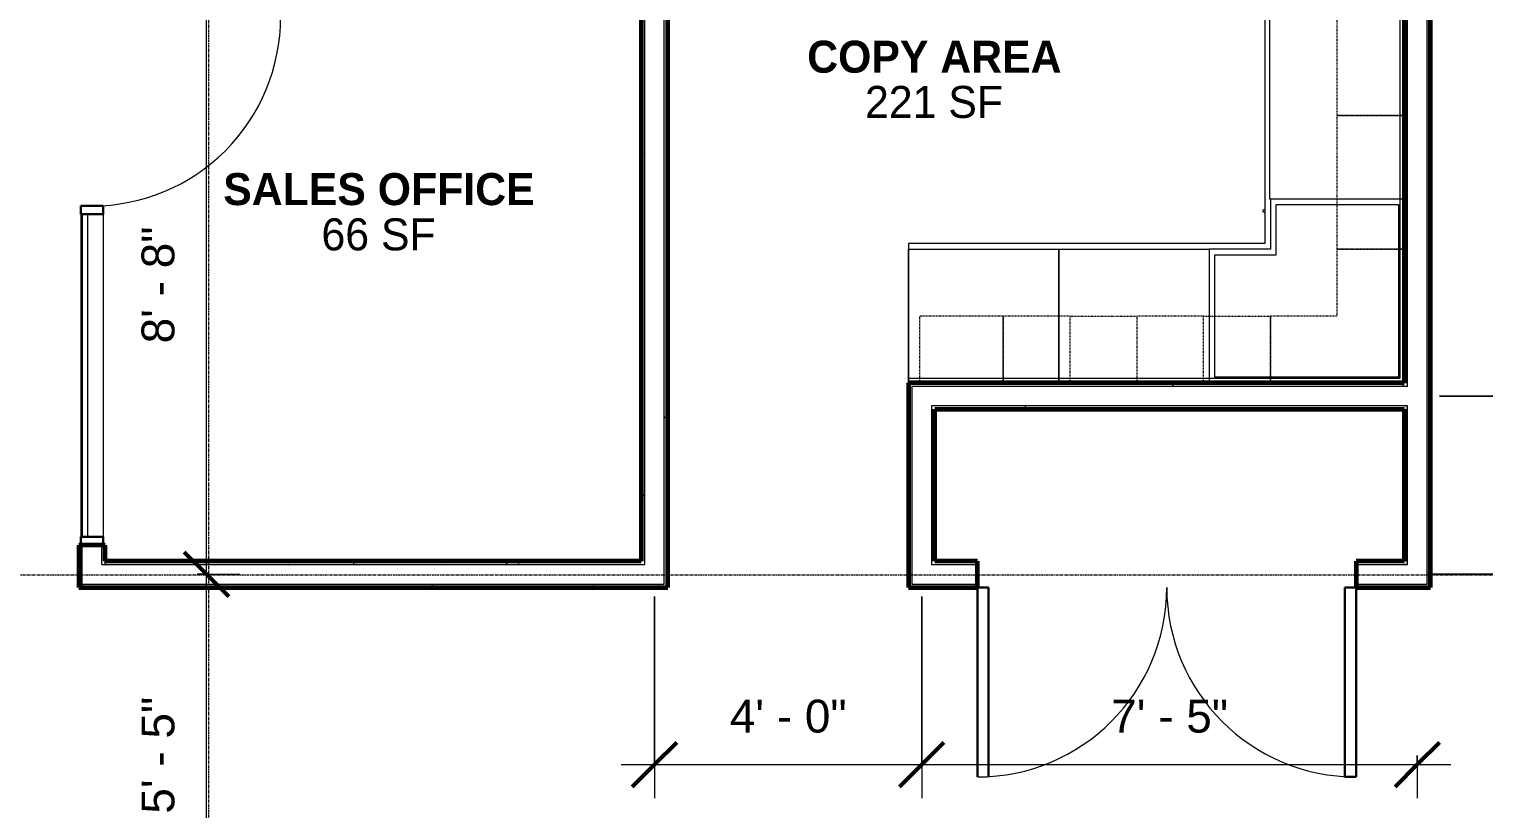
# Model space of a CAD drawing. Header units: inches. Extents: x 30 to 2293, y -1876 to -115.
# Drawn here: x 1338.1 to 1599.4, y -1320.5 to -1180.5 of the extents above; entities that cross this region are included whole.
import ezdxf

# ---------------------------------------------------------------- set-up
doc = ezdxf.new("R2010")
doc.units = ezdxf.units.IN
doc.header["$MEASUREMENT"] = 0
doc.linetypes.add('Grid Line 1_2_', pattern=[0.875, 0.5, -0.125, 0.125, -0.125])
doc.linetypes.add('Overhead', pattern=[0.15625, 0.09375, -0.0625])
for name, color, linetype, lineweight in [('A-ANNO-DIMS', 211, 'Continuous', 9), ('A-ANNO-DIMS-64', 211, 'Continuous', 9), ('A-AREA-IDEN', 2, 'Continuous', 9), ('A-DOOR', 31, 'Continuous', 18), ('A-GLAZ-CURT', 52, 'Continuous', 9), ('A-GLAZ-CWMG', 51, 'Continuous', 9), ('A-WALL', 113, 'Continuous', 18), ('A-WALL-PATT', 111, 'Continuous', 60), ('I-WALL', 2, 'Continuous', 18), ('Q-CASE', 31, 'Continuous', 9), ('S-GRID', 1, 'Continuous', 9)]:
    doc.layers.add(name, color=color, linetype=linetype, lineweight=lineweight)
doc.styles.add('Arial', font='arial.ttf', dxfattribs={"height": 5.901198})
doc.styles.add('Century Gothic', font='GOTHIC.TTF', dxfattribs={"height": 5.748447})
doc.styles.add('Century Gothic_B', font='GOTHICB.TTF', dxfattribs={"height": 5.744479})
doc.dimstyles.new('Linear_-_3_32__Arial_1', dxfattribs={"dimscale": 12, "dimtxt": 6, "dimasz": 0.666667, "dimexe": 0.5, "dimexo": 0.333333, "dimgap": 0.333333, "dimtad": 1, "dimdec": 0, "dimzin": 1, "dimdsep": 46, "dimlunit": 4, "dimtxsty": 'Arial', "dimblk1": 'OBLIQUE', "dimblk2": 'OBLIQUE', "dimsah": 1, "dimcen": 0.09, "dimdle": 0.5, "dimazin": 0, "dimtfac": 1, "dimtdec": 4, "dimtix": 1, "dimtmove": 0, "dimatfit": 3, "dimfxl": 1, "dimtvp": 1, "dimfrac": 2, "dimtolj": 1, "dimtzin": 0, "dimarcsym": 2})
pattern_1 = [(0, (0, 0), (20.48, 5.12), [0.845, -14.515, 0.845, -14.515, -81.92]), (0, (0, 0), (20.48, 5.12), [-30.72, 0.845, -29.875, 0.845, -14.515, -35.84]), (0, (0, 0), (20.48, 5.12), [-76.8, 0.845, -9.395, 0.845, -24.755]), (120, (7.68, 2.56), (-14.67405, 15.1762), [0.845, -14.515, 0.845, -14.515, -81.92]), (120, (7.68, 2.56), (-14.67405, 15.1762), [-30.72, 0.845, -29.875, 0.845, -14.515, -35.84]), (120, (7.68, 2.56), (-14.67405, 15.1762), [-76.8, 0.845, -9.395, 0.845, -24.755]), (240, (10.24, 12.8), (-5.80595, -20.2962), [0.845, -14.515, 0.845, -14.515, -81.92]), (240, (10.24, 12.8), (-5.80595, -20.2962), [-30.72, 0.845, -29.875, 0.845, -14.515, -35.84]), (240, (10.24, 12.8), (-5.80595, -20.2962), [-76.8, 0.845, -9.395, 0.845, -24.755])]

# ---------------------------------------------------------------- blocks, each defined once
blk = doc.blocks.new('Open Source Metal Building_Exterior_rvt-1-Floor Plan - Office Annex')
at = {"layer": 'S-GRID', "linetype": 'Grid Line 1_2_'}
for p, q in [((1370.31, -114.83), (1370.31, -1843.89)), ((62.02, -1278.46), (2260.57, -1278.46))]:
    blk.add_line(p, q, dxfattribs=at)
blk = doc.blocks.new('Counter Top-L Shaped 2 - 24_ Depth 2-600382-Floor Plan - Office Annex')
at = {"layer": 'Q-CASE'}
for p, q in [((41.74, -25), (41.74, 0)), ((-46.51, -126.89), (-46.51, -0.75)), ((-46.51, -0.75), (41.74, -0.75)), ((-22.26, -126.89), (-22.26, -25)), ((-22.26, -25), (41.74, -25)), ((-47.26, -126.89), (-22.26, -126.89))]:
    blk.add_line(p, q, dxfattribs=at)
blk = doc.blocks.new('Double-Flush - 68_ x 80_-701900-Floor Plan - Office Annex')
at = {"layer": 'A-DOOR', "lineweight": 30}
for p, q in [((-34, 36.38), (-32, 36.38)), ((-34, 2.38), (-34, 36.38)), ((-32, 2.38), (-32, 36.38)), ((32, 2.38), (32, 36.32)), ((34, 2.38), (34, 36.38)), ((-34, 2.38), (-32, 2.38)), ((34, 2.38), (32, 2.38))]:
    blk.add_line(p, q, dxfattribs=at)
at = {"layer": 'A-DOOR', "lineweight": 9}
for centre, start, end in [((-34, 2.38), 0, 90), ((34, 2.38), 90, 180)]:
    blk.add_arc(centre, 34, start, end, dxfattribs=at)
blk = doc.blocks.new('System Panel - Glazed-700970-Floor Plan - Office Annex')
at = {"layer": 'A-GLAZ-CURT', "lineweight": 18}
for p, q in [((28.9375, 1.75), (-28.9375, 1.75)), ((-28.9375, 1.75), (-28.9375, 0.75)), ((-28.9375, 0.75), (28.9375, 0.75)), ((28.9375, 0.75), (28.9375, 1.75))]:
    blk.add_line(p, q, dxfattribs=at)
blk = doc.blocks.new('Rectangular Mullion - 2_5_ x 5_ rectangular-700935-Floor Plan - Office Annex')
at = {"layer": 'A-GLAZ-CWMG'}
for p, q in [((1282.4, -927.09), (1282.4, -869.21)), ((1286.4, -927.09), (1286.4, -869.21))]:
    blk.add_line(p, q, dxfattribs=at)
blk = doc.blocks.new('Rectangular Mullion - 2_5_ x 5_ rectangular-546109-Floor Plan - Office Annex')
at = {"layer": 'A-GLAZ-CWMG', "lineweight": 30}
for p, q in [((0, 2), (-1.5, 2)), ((-1.5, 2), (-1.5, -2)), ((0, -2), (0, 2)), ((-1.5, -2), (0, -2))]:
    blk.add_line(p, q, dxfattribs=at)
blk = doc.blocks.new('Door_Single_Storefront - one-700971-Floor Plan - Office Annex')
at = {"layer": 'A-DOOR'}
blk.add_line((-16.9375, 33.875), (-16.9375, 0), dxfattribs=at)
blk.add_arc((-16.9375, 0), 33.875, 360, 90, dxfattribs=at)
blk = doc.blocks.new('Rectangular Mullion - 2_5_ x 5_ rectangular-546107-Floor Plan - Office Annex')
at = {"layer": 'A-GLAZ-CWMG', "lineweight": 30}
for p, q in [((-0.75, 2), (0.75, 2)), ((-0.75, -2), (-0.75, 2)), ((0.75, 2), (0.75, -2)), ((0.75, -2), (-0.75, -2))]:
    blk.add_line(p, q, dxfattribs=at)
blk = doc.blocks.new('Upper Cabinet-Double Door-Wall - 24_-583922-Floor Plan - Office Annex')
at = {"layer": 'Q-CASE', "linetype": 'Overhead'}
for p, q in [((-10.83, 2.37), (-10.83, 14.38)), ((-10.83, 14.38), (13.17, 14.38)), ((13.17, 14.38), (13.17, 2.37)), ((13.17, 2.37), (-10.83, 2.37))]:
    blk.add_line(p, q, dxfattribs=at)
blk = doc.blocks.new('Upper Cabinet-Single Door-Wall - 12_-621950-Floor Plan - Office Annex')
at = {"layer": 'Q-CASE', "linetype": 'Overhead'}
for p, q in [((-4.83, 2.37), (-4.83, 14.37)), ((-4.83, 14.37), (7.17, 14.37)), ((7.17, 14.37), (7.17, 2.37)), ((7.17, 2.37), (-4.83, 2.37))]:
    blk.add_line(p, q, dxfattribs=at)
blk = doc.blocks.new('Base Cabinet-Double Door Sink Unit - 33_-621153-Floor Plan - Office Annex')
at = {"layer": 'Q-CASE'}
for p, q in [((-15.76, 24), (17.24, 24)), ((-15.76, 0), (-15.76, 24)), ((17.24, 24), (17.24, 0)), ((17.24, 0), (-15.76, 0))]:
    blk.add_line(p, q, dxfattribs=at)
blk = doc.blocks.new('Base Cabinet-Double Door Sink Unit - 27_-619205-Floor Plan - Office Annex')
at = {"layer": 'Q-CASE'}
for p, q in [((-12.76, 24), (14.24, 24)), ((-12.76, 0), (-12.76, 24)), ((14.24, 24), (14.24, 0))]:
    blk.add_line(p, q, dxfattribs=at)
blk = doc.blocks.new('Corner_Base_Cabinet_7113 - L - Shaped Cabinet-618934-Floor Plan - Office Annex')
at = {"layer": 'Q-CASE'}
for p, q in [((-15.76, 0), (-15.76, -24)), ((-14.76, -23), (-14.76, -1)), ((-14.76, -1), (16.24, -1)), ((16.24, -1), (16.24, -34)), ((-5.76, -23), (-14.76, -23)), ((-5.76, -34), (-5.76, -23)), ((-15.76, -24), (-6.76, -24)), ((-6.76, -24), (-6.76, -35)), ((-6.76, -35), (17.24, -35)), ((16.24, -34), (-5.76, -34))]:
    blk.add_line(p, q, dxfattribs=at)
at = {"layer": 'Q-CASE', "flags": 128}
for points in [[(-13.75, -25.31), (-13.87, -25.24), (-13.89, -25)], [(-13.37, -25), (-13.32, -25.1), (-13.48, -25.34), (-13.62, -25.38)]]:
    blk.add_lwpolyline(points, dxfattribs=at)
blk = doc.blocks.new('Upper Cabinet-Corner Unit Square-Wall - 12_ Depth-621841-Floor Plan - Office Annex')
at = {"layer": 'Q-CASE', "linetype": 'Overhead'}
for p, q in [((-1.83, 2.37), (-1.83, 26.37)), ((-1.83, 26.37), (10.17, 26.37)), ((10.17, 26.37), (10.17, 14.38)), ((10.17, 14.38), (22.17, 14.38)), ((22.17, 14.38), (22.17, 2.37)), ((22.17, 2.37), (-1.83, 2.37))]:
    blk.add_line(p, q, dxfattribs=at)
blk = doc.blocks.new('Upper Cabinet-Single Door-Wall - 12_-621969-Floor Plan - Office Annex')
at = {"layer": 'Q-CASE', "linetype": 'Overhead'}
for p, q in [((7.17, -2.37), (-4.83, -2.37)), ((-4.83, -2.37), (-4.83, -14.37)), ((7.17, -14.37), (7.17, -2.37)), ((-4.83, -14.37), (7.17, -14.37))]:
    blk.add_line(p, q, dxfattribs=at)
blk = doc.blocks.new('Upper Cabinet-Single Door-Wall - 15_-622052-Floor Plan - Office Annex')
at = {"layer": 'Q-CASE', "linetype": 'Overhead'}
for p, q in [((8.67, -2.37), (-6.33, -2.37)), ((-6.33, -2.37), (-6.33, -14.37)), ((8.67, -14.37), (8.67, -2.37)), ((-6.33, -14.37), (8.67, -14.37))]:
    blk.add_line(p, q, dxfattribs=at)
blk = doc.blocks.new('DIMBLOCK7-Floor Plan - Office Annex')
at = {"layer": 'A-ANNO-DIMS-64', "lineweight": 50}
for p, q in [((1369.94, -1278.34), (1365.94, -1274.34)), ((1369.94, -1278.34), (1373.94, -1282.34)), ((1369.94, -1343.34), (1365.94, -1339.34)), ((1369.94, -1343.34), (1373.94, -1347.34))]:
    blk.add_line(p, q, dxfattribs=at)
at = {"layer": 'A-ANNO-DIMS-64'}
for p, q in [((1368.29, -1278.34), (1375.94, -1278.34)), ((1369.94, -1278.34), (1368.29, -1278.34)), ((1369.94, -1349.34), (1369.94, -1278.34)), ((1368.29, -1343.34), (1375.94, -1343.34)), ((1369.94, -1343.34), (1368.29, -1343.34))]:
    blk.add_line(p, q, dxfattribs=at)
at = {"layer": 'A-ANNO-DIMS-64', "color": 0, "insert": (1358.29, -1321.31), "char_height": 5.901, "width": 25.1446, "attachment_point": 1, "rotation": 90, "line_spacing_factor": 0.938532, "style": 'Arial'}
blk.add_mtext('5\' - 5"', dxfattribs=at)
blk = doc.blocks.new('_Oblique')
at = {"color": 0, "linetype": 'ByBlock', "lineweight": -2}
blk.add_line((-0.5, -0.5), (0.5, 0.5), dxfattribs=at)
blk = doc.blocks.new('DIMBLOCK8-Floor Plan - Office Annex')
at = {"layer": 'A-ANNO-DIMS-64', "lineweight": 50}
for p, q in [((1369.94, -1174.46), (1365.94, -1170.46)), ((1369.94, -1174.46), (1373.94, -1178.46)), ((1369.94, -1278.34), (1365.94, -1274.34)), ((1369.94, -1278.34), (1373.94, -1282.34))]:
    blk.add_line(p, q, dxfattribs=at)
at = {"layer": 'A-ANNO-DIMS-64'}
for p, q in [((1368.29, -1174.46), (1375.94, -1174.46)), ((1369.94, -1174.46), (1368.29, -1174.46)), ((1369.94, -1278.34), (1369.94, -1174.46)), ((1368.29, -1278.34), (1375.94, -1278.34)), ((1369.94, -1278.34), (1368.29, -1278.34))]:
    blk.add_line(p, q, dxfattribs=at)
at = {"layer": 'A-ANNO-DIMS-64', "color": 0, "insert": (1358.29, -1236.88), "char_height": 5.901, "width": 25.1446, "attachment_point": 1, "rotation": 90, "line_spacing_factor": 0.938532, "style": 'Arial'}
blk.add_mtext('8\' - 8"', dxfattribs=at)
blk = doc.blocks.new('DIMBLOCK14-Floor Plan - Office Annex')
at = {"layer": 'A-ANNO-DIMS-64'}
for p, q in [((1450.4, -1282.34), (1450.4, -1318.51)), ((1450.4, -1312.51), (1450.4, -1282.34)), ((1498.4, -1282.34), (1498.4, -1318.51)), ((1498.4, -1312.51), (1498.4, -1282.34)), ((1444.4, -1312.51), (1498.4, -1312.51))]:
    blk.add_line(p, q, dxfattribs=at)
at = {"layer": 'A-ANNO-DIMS-64', "lineweight": 50}
for p, q in [((1450.4, -1312.51), (1454.4, -1308.51)), ((1498.4, -1312.51), (1502.4, -1308.51)), ((1450.4, -1312.51), (1446.4, -1316.51)), ((1498.4, -1312.51), (1494.4, -1316.51))]:
    blk.add_line(p, q, dxfattribs=at)
at = {"layer": 'A-ANNO-DIMS-64', "color": 0, "insert": (1463.93, -1300.85), "char_height": 5.901, "width": 25.1446, "attachment_point": 1, "line_spacing_factor": 0.938532, "style": 'Arial'}
blk.add_mtext('4\' - 0"', dxfattribs=at)
blk = doc.blocks.new('DIMBLOCK15-Floor Plan - Office Annex')
at = {"layer": 'A-ANNO-DIMS-64'}
for p, q in [((1498.4, -1282.34), (1498.4, -1318.51)), ((1498.4, -1312.51), (1498.4, -1282.34)), ((1587.4, -1310.85), (1587.4, -1318.51)), ((1587.4, -1312.51), (1587.4, -1310.85)), ((1498.4, -1312.51), (1593.4, -1312.51))]:
    blk.add_line(p, q, dxfattribs=at)
at = {"layer": 'A-ANNO-DIMS-64', "lineweight": 50}
for p, q in [((1498.4, -1312.51), (1502.4, -1308.51)), ((1587.4, -1312.51), (1591.4, -1308.51)), ((1498.4, -1312.51), (1494.4, -1316.51)), ((1587.4, -1312.51), (1583.4, -1316.51))]:
    blk.add_line(p, q, dxfattribs=at)
at = {"layer": 'A-ANNO-DIMS-64', "color": 0, "insert": (1532.43, -1300.85), "char_height": 5.901, "width": 25.1446, "attachment_point": 1, "line_spacing_factor": 0.938532, "style": 'Arial'}
blk.add_mtext('7\' - 5"', dxfattribs=at)
blk = doc.blocks.new('DIMBLOCK36-Floor Plan - Office Annex')
at = {"layer": 'A-ANNO-DIMS-64', "lineweight": 50}
for p, q in [((1622.58, -1010.4), (1618.58, -1006.4)), ((1622.58, -1010.4), (1626.58, -1014.4)), ((1622.58, -1246.34), (1618.58, -1242.34)), ((1622.58, -1246.34), (1626.58, -1250.34))]:
    blk.add_line(p, q, dxfattribs=at)
at = {"layer": 'A-ANNO-DIMS-64'}
for p, q in [((1591.4, -1010.4), (1628.58, -1010.4)), ((1622.58, -1010.4), (1591.4, -1010.4)), ((1622.58, -1010.4), (1622.58, -1246.34)), ((1591.4, -1246.34), (1628.58, -1246.34)), ((1622.58, -1246.34), (1591.4, -1246.34))]:
    blk.add_line(p, q, dxfattribs=at)
at = {"layer": 'A-ANNO-DIMS-64', "color": 0, "insert": (1610.92, -1141.1), "char_height": 5.901, "width": 30.5723, "attachment_point": 1, "rotation": 90, "line_spacing_factor": 0.938532, "style": 'Arial'}
blk.add_mtext('19\' - 8"', dxfattribs=at)
blk = doc.blocks.new('DIMBLOCK37-Floor Plan - Office Annex')
at = {"layer": 'A-ANNO-DIMS-64', "lineweight": 50}
for p, q in [((1622.58, -1246.34), (1618.58, -1242.34)), ((1622.58, -1246.34), (1626.58, -1250.34)), ((1622.58, -1278.34), (1618.58, -1274.34)), ((1622.58, -1278.34), (1626.58, -1282.34))]:
    blk.add_line(p, q, dxfattribs=at)
at = {"layer": 'A-ANNO-DIMS-64'}
for p, q in [((1591.4, -1246.34), (1628.58, -1246.34)), ((1622.58, -1246.34), (1591.4, -1246.34)), ((1622.58, -1246.34), (1622.58, -1284.34)), ((1589.03, -1278.34), (1628.58, -1278.34)), ((1622.58, -1278.34), (1589.03, -1278.34))]:
    blk.add_line(p, q, dxfattribs=at)
at = {"layer": 'A-ANNO-DIMS-64', "color": 0, "insert": (1610.92, -1272.81), "char_height": 5.901, "width": 25.1446, "attachment_point": 1, "rotation": 90, "line_spacing_factor": 0.938532, "style": 'Arial'}
blk.add_mtext('2\' - 8"', dxfattribs=at)

msp = doc.modelspace()

# ---------------------------------------------------------------- hatches: boundary and pattern name
at = {"layer": 'A-WALL-PATT', "lineweight": 9}
h = msp.add_hatch(dxfattribs=at)
h.set_pattern_fill('FP_1', color=256, style=0, pattern_type=2)
h.set_pattern_definition(pattern_1)
h.paths.add_polyline_path([(1585.65, -1528.46), (1585.65, -1345.71), (1585.03, -1345.71), (1585.03, -1528.46)], flags=0)
h.paths.add_polyline_path([(1585.65, -1276.59), (1585.65, -1248.09), (1585.03, -1248.09), (1585.03, -1276.59)], flags=0)
h.paths.add_polyline_path([(1585.03, -1243.96), (1585.65, -1243.96), (1585.65, -1052.09), (1585.03, -1052.09), (1585.03, -1229.38)], flags=0)
h.paths.add_polyline_path([(1585.65, -1008.02), (1585.65, -867.71), (1585.03, -867.71), (1585.03, -1008.02)], flags=0)
h.paths.add_polyline_path([(1585.03, -795.29), (1585.65, -795.29), (1585.65, -696.46), (1585.03, -696.46), (1585.03, -779.34)], flags=0)
h = msp.add_hatch(dxfattribs=at)
h.set_pattern_fill('FP_1', color=256, style=0, pattern_type=2)
h.set_pattern_definition(pattern_1)
h.paths.add_polyline_path([(1589.78, -1528.46), (1589.78, -1341.59), (1589.15, -1341.59), (1589.15, -1528.46)], flags=0)
h.paths.add_polyline_path([(1589.15, -1280.71), (1589.78, -1280.71), (1589.78, -1052.09), (1589.15, -1052.09), (1589.15, -1280.09)], flags=0)
h.paths.add_polyline_path([(1589.78, -1012.15), (1589.78, -863.59), (1589.15, -863.59), (1589.15, -1012.15)], flags=0)
h.paths.add_polyline_path([(1589.15, -799.41), (1589.78, -799.41), (1589.78, -696.46), (1589.15, -696.46), (1589.15, -795.91)], flags=0)
h = msp.add_hatch(dxfattribs=at)
h.set_pattern_fill('FP_1', color=256, style=0, pattern_type=2)
h.set_pattern_definition(pattern_1)
h.paths.add_polyline_path([(1448.65, -1275.96), (1448.65, -1176.21), (1448.03, -1176.21), (1448.03, -1275.96)], flags=0)
h.paths.add_polyline_path([(1448.65, -1172.09), (1448.65, -1069.09), (1448.03, -1069.09), (1448.03, -1172.09)], flags=0)
h.paths.add_polyline_path([(1448.03, -1064.96), (1448.65, -1064.96), (1448.65, -968.09), (1448.03, -968.09), (1448.03, -1029.36)], flags=0)
h.paths.add_polyline_path([(1448.03, -963.96), (1448.65, -963.96), (1448.65, -867.71), (1448.03, -867.71), (1448.03, -879.35)], flags=0)
h = msp.add_hatch(dxfattribs=at)
h.set_pattern_fill('FP_1', color=256, style=0, pattern_type=2)
h.set_pattern_definition(pattern_1)
h.paths.add_polyline_path([(1452.78, -1280.09), (1452.78, -1012.15), (1452.15, -1012.15), (1452.15, -1280.09)], flags=0)
h.paths.add_polyline_path([(1452.78, -1008.65), (1452.78, -867.71), (1452.15, -867.71), (1452.15, -1008.65)], flags=0)
h = msp.add_hatch(dxfattribs=at)
h.set_pattern_fill('FP_1', color=256, style=0, pattern_type=2)
h.set_pattern_definition(pattern_1)
h.paths.add_polyline_path([(1347.65, -1280.71), (1347.65, -1273.09), (1347.03, -1273.09), (1347.03, -1280.71)], flags=0)
h.paths.add_polyline_path([(1347.65, -1176.84), (1347.65, -1172.09), (1347.03, -1172.09), (1347.03, -1176.84)], flags=0)
h.paths.add_polyline_path([(1347.65, -1075.84), (1347.65, -1064.96), (1347.03, -1064.96), (1347.03, -1075.84)], flags=0)
h.paths.add_polyline_path([(1347.03, -1015.33), (1347.65, -1015.33), (1347.65, -1005.71), (1347.03, -1005.71)], flags=0)
h.paths.add_polyline_path([(1347.03, -968.71), (1347.65, -968.71), (1347.65, -963.96), (1347.03, -963.96)], flags=0)
h = msp.add_hatch(dxfattribs=at)
h.set_pattern_fill('FP_1', color=256, style=0, pattern_type=2)
h.set_pattern_definition(pattern_1)
h.paths.add_polyline_path([(1351.78, -1276.59), (1351.78, -1273.09), (1351.15, -1273.09), (1351.15, -1276.59)], flags=0)
h.paths.add_polyline_path([(1351.78, -1176.84), (1351.78, -1176.21), (1351.15, -1176.21), (1351.15, -1176.84)], flags=0)
h.paths.add_polyline_path([(1351.15, -1172.71), (1351.78, -1172.71), (1351.78, -1172.09), (1351.15, -1172.09)], flags=0)
h.paths.add_polyline_path([(1351.78, -1075.84), (1351.78, -1069.09), (1351.15, -1069.09), (1351.15, -1075.84)], flags=0)
h.paths.add_polyline_path([(1351.78, -1065.59), (1351.78, -1064.96), (1351.15, -1064.96), (1351.15, -1065.59)], flags=0)
h.paths.add_polyline_path([(1351.78, -1015.33), (1351.78, -1005.71), (1351.15, -1005.71), (1351.15, -1015.33)], flags=0)
h.paths.add_polyline_path([(1351.78, -968.71), (1351.78, -968.09), (1351.15, -968.09), (1351.15, -968.71)], flags=0)
h.paths.add_polyline_path([(1351.78, -964.59), (1351.78, -963.96), (1351.15, -963.96), (1351.15, -964.59)], flags=0)
h = msp.add_hatch(dxfattribs=at)
h.set_pattern_fill('FP_1', color=256, style=0, pattern_type=2)
h.set_pattern_definition(pattern_1)
h.paths.add_polyline_path([(1585.65, -1244.59), (1585.65, -1243.96), (1496.65, -1243.96), (1496.65, -1244.59), (1585.03, -1244.59)], flags=0)
h = msp.add_hatch(dxfattribs=at)
h.set_pattern_fill('FP_1', color=256, style=0, pattern_type=2)
h.set_pattern_definition(pattern_1)
h.paths.add_polyline_path([(1500.15, -1276.59), (1500.78, -1276.59), (1500.78, -1248.09), (1500.15, -1248.09)], flags=0)
h = msp.add_hatch(dxfattribs=at)
h.set_pattern_fill('FP_1', color=256, style=0, pattern_type=2)
h.set_pattern_definition(pattern_1)
h.paths.add_polyline_path([(1585.03, -1248.71), (1585.03, -1248.09), (1500.78, -1248.09), (1500.78, -1248.71), (1559.01, -1248.71)], flags=0)
h = msp.add_hatch(dxfattribs=at)
h.set_pattern_fill('FP_1', color=256, style=0, pattern_type=2)
h.set_pattern_definition(pattern_1)
h.paths.add_polyline_path([(1576.4, -1276.59), (1585.03, -1276.59), (1585.03, -1275.96), (1576.4, -1275.96)], flags=0)
h.paths.add_polyline_path([(1508.4, -1276.59), (1508.4, -1275.96), (1500.78, -1275.96), (1500.78, -1276.59)], flags=0)
h.paths.add_polyline_path([(1448.65, -1276.59), (1448.65, -1275.96), (1351.78, -1275.96), (1351.78, -1276.59), (1428.78, -1276.59)], flags=0)
h = msp.add_hatch(dxfattribs=at)
h.set_pattern_fill('FP_1', color=256, style=0, pattern_type=2)
h.set_pattern_definition(pattern_1)
h.paths.add_polyline_path([(1585.03, -1280.71), (1589.15, -1280.71), (1589.15, -1280.09), (1576.4, -1280.09), (1576.4, -1280.71)], flags=0)
h.paths.add_polyline_path([(1500.78, -1280.71), (1508.4, -1280.71), (1508.4, -1280.09), (1496.65, -1280.09), (1496.65, -1280.71)], flags=0)
h.paths.add_polyline_path([(1452.78, -1280.71), (1452.78, -1280.09), (1347.65, -1280.09), (1347.65, -1280.71), (1428.78, -1280.71)], flags=0)

# ---------------------------------------------------------------- linework, layer by layer
at = {"layer": 'A-WALL'}
for p, q in [((1452.15, -1280.09), (1452.15, -1012.15)), ((1585.65, -1244.59), (1585.65, -1052.09)), ((1589.15, -1280.09), (1589.15, -1052.09)), ((1448.65, -1276.59), (1448.65, -1176.21)), ((1496.65, -1244.59), (1496.65, -1280.09)), ((1585.65, -1244.59), (1496.65, -1244.59)), ((1585.65, -1243.96), (1585.03, -1243.96)), ((1500.15, -1248.09), (1500.15, -1276.59)), ((1585.65, -1248.09), (1500.15, -1248.09)), ((1585.65, -1276.59), (1585.65, -1248.09)), ((1347.65, -1280.71), (1347.65, -1273.09)), ((1351.15, -1276.59), (1351.15, -1273.09)), ((1351.15, -1276.59), (1448.65, -1276.59)), ((1351.78, -1276.59), (1351.78, -1275.96)), ((1500.15, -1276.59), (1508.4, -1276.59)), ((1576.4, -1276.59), (1585.65, -1276.59)), ((1347.65, -1280.09), (1452.15, -1280.09)), ((1496.65, -1280.09), (1508.4, -1280.09)), ((1576.4, -1280.09), (1589.15, -1280.09))]:
    msp.add_line(p, q, dxfattribs=at)
at = {"layer": 'I-WALL', "lineweight": 60}
for p, q in [((1452.78, -1280.71), (1452.78, -1012.77)), ((1585.03, -1052.09), (1585.03, -1243.96)), ((1589.78, -1280.71), (1589.78, -1052.09)), ((1448.03, -1176.84), (1448.03, -1275.96)), ((1496.03, -1243.96), (1496.03, -1280.71)), ((1585.03, -1243.96), (1496.03, -1243.96)), ((1500.78, -1275.96), (1500.78, -1248.71)), ((1500.78, -1248.71), (1585.03, -1248.71)), ((1585.03, -1248.71), (1585.03, -1275.96)), ((1351.78, -1273.09), (1347.03, -1273.09)), ((1347.03, -1273.09), (1347.03, -1280.71)), ((1351.78, -1275.96), (1351.78, -1273.09)), ((1448.03, -1275.96), (1351.78, -1275.96)), ((1508.4, -1275.96), (1500.78, -1275.96)), ((1508.4, -1280.71), (1508.4, -1275.96)), ((1585.03, -1275.96), (1576.4, -1275.96)), ((1576.4, -1275.96), (1576.4, -1280.71)), ((1347.03, -1280.71), (1452.78, -1280.71)), ((1496.03, -1280.71), (1508.4, -1280.71)), ((1576.4, -1280.71), (1589.78, -1280.71))]:
    msp.add_line(p, q, dxfattribs=at)

# ---------------------------------------------------------------- block references
at = {"layer": 'A-DOOR'}
for name, p, rotation in [('Door_Single_Storefront - one-700971-Floor Plan - Office Annex', (1349.4, -1195.27), 270.0000000000001), ('Double-Flush - 68_ x 80_-701900-Floor Plan - Office Annex', (1542.4, -1278.34), 180)]:
    msp.add_blockref(name, p, dxfattribs=dict(at, rotation=rotation))
at = {"layer": 'A-GLAZ-CURT', "rotation": 90.00000000000011}
msp.add_blockref('System Panel - Glazed-700970-Floor Plan - Office Annex', (1349.4, -1242.65), dxfattribs=at)
at = {"layer": 'A-GLAZ-CWMG', "extrusion": (0, 0, -1), "rotation": 89.9999999999999}
msp.add_blockref('Rectangular Mullion - 2_5_ x 5_ rectangular-546107-Floor Plan - Office Annex', (-1349.4, -1212.96), dxfattribs=at)
at = {"layer": 'A-GLAZ-CWMG'}
for name, p, rotation in [('Rectangular Mullion - 2_5_ x 5_ rectangular-700935-Floor Plan - Office Annex', (2633.81, -2140.8), 180), ('Rectangular Mullion - 2_5_ x 5_ rectangular-546109-Floor Plan - Office Annex', (1349.4, -1273.09), 270.0000000000001)]:
    msp.add_blockref(name, p, dxfattribs=dict(at, rotation=rotation))
at = {"layer": 'Q-CASE'}
for name, p, rotation in [('Counter Top-L Shaped 2 - 24_ Depth 2-600382-Floor Plan - Office Annex', (1537.77, -1243.96), 180), ('Upper Cabinet-Double Door-Wall - 24_-583922-Floor Plan - Office Annex', (1587.4, -1185.13), 89.99999999999986), ('Base Cabinet-Double Door Sink Unit - 33_-621153-Floor Plan - Office Annex', (1584.9, -1195.2), 89.9999999999999), ('Upper Cabinet-Double Door-Wall - 24_-583922-Floor Plan - Office Annex', (1587.4, -1209.13), 89.99999999999986), ('Corner_Base_Cabinet_7113 - L - Shaped Cabinet-618934-Floor Plan - Office Annex', (1585.03, -1226.72), 270.0000000000002), ('Upper Cabinet-Corner Unit Square-Wall - 12_ Depth-621841-Floor Plan - Office Annex', (1587.4, -1242.13), 89.99999999999986), ('Upper Cabinet-Single Door-Wall - 15_-622052-Floor Plan - Office Annex', (1506.7, -1246.34), 180), ('Upper Cabinet-Single Door-Wall - 12_-621969-Floor Plan - Office Annex', (1520.2, -1246.34), 180), ('Upper Cabinet-Single Door-Wall - 12_-621969-Floor Plan - Office Annex', (1544.2, -1246.34), 180)]:
    msp.add_blockref(name, p, dxfattribs=dict(at, rotation=rotation))
for name, p in [('Base Cabinet-Double Door Sink Unit - 27_-619205-Floor Plan - Office Annex', (1508.79, -1243.96)), ('Base Cabinet-Double Door Sink Unit - 27_-619205-Floor Plan - Office Annex', (1535.79, -1243.96)), ('Upper Cabinet-Single Door-Wall - 12_-621950-Floor Plan - Office Annex', (1529.86, -1246.34)), ('Upper Cabinet-Single Door-Wall - 12_-621950-Floor Plan - Office Annex', (1553.86, -1246.34))]:
    msp.add_blockref(name, p, dxfattribs=at)

# ---------------------------------------------------------------- texts
at = {"layer": 'A-AREA-IDEN', "attachment_point": 2}
for s, insert, char_height, width, line_spacing_factor, style in [('COPY AREA', (1500.67, -1182.54), 5.744, 54.072, 0.984796, 'Century Gothic_B'), ('221 SF', (1500.61, -1190.66), 5.748, 27.648, 0.984117, 'Century Gothic'), ('SALES OFFICE', (1400.92, -1206.31), 5.7445, 61.272, 0.984796, 'Century Gothic_B'), ('66 SF', (1400.86, -1214.43), 5.748, 22.392, 0.984117, 'Century Gothic')]:
    msp.add_mtext(s, dxfattribs=dict(at, insert=insert, char_height=char_height, width=width, line_spacing_factor=line_spacing_factor, style=style))

# ---------------------------------------------------------------- dimensions: what is measured, and where the dimension line sits
at = {"layer": 'A-ANNO-DIMS'}
for base, p1, p2, override, picture, middle in [((1622.58, -1246.34), (1587.4, -1010.4), (1587.4, -1246.34), {"dimpost": '<>', "dimfxl": 235.940813}, 'DIMBLOCK36-Floor Plan - Office Annex', (1615.57, -1128.37)), ((1369.94, -1174.46), (1364.29, -1278.34), (1364.29, -1174.46), {"dimpost": '<>', "dimfxl": 103.875}, 'DIMBLOCK8-Floor Plan - Office Annex', (1362.93, -1226.4)), ((1622.58, -1278.34), (1587.4, -1246.34), (1585.03, -1278.34), {"dimpost": '<>', "dimfxl": 32.088014}, 'DIMBLOCK37-Floor Plan - Office Annex', (1615.57, -1262.34)), ((1369.94, -1278.34), (1364.29, -1343.34), (1364.29, -1278.34), {"dimpost": '<>', "dimfxl": 65}, 'DIMBLOCK7-Floor Plan - Office Annex', (1362.94, -1310.84))]:
    dim = msp.add_linear_dim(base=base, p1=p1, p2=p2, angle=90, dimstyle='Linear_-_3_32__Arial_1', override=override, dxfattribs=at)
    dim.commit()
    dim.dimension.update_dxf_attribs({"geometry": picture, "text_midpoint": middle})
for base, p1, p2, override, picture, middle in [((1498.4, -1312.51), (1450.4, -1278.34), (1498.4, -1278.34), {"dimpost": '<>', "dimfxl": 48}, 'DIMBLOCK14-Floor Plan - Office Annex', (1474.4, -1305.5)), ((1587.4, -1312.51), (1498.4, -1278.34), (1587.4, -1306.85), {"dimpost": '<>', "dimfxl": 93.456523}, 'DIMBLOCK15-Floor Plan - Office Annex', (1542.9, -1305.51))]:
    dim = msp.add_linear_dim(base=base, p1=p1, p2=p2, dimstyle='Linear_-_3_32__Arial_1', override=override, dxfattribs=at)
    dim.commit()
    dim.dimension.update_dxf_attribs({"geometry": picture, "text_midpoint": middle})

# ---------------------------------------------------------------- next in the draw order: block references
at = {"lineweight": 5}
msp.add_blockref('Open Source Metal Building_Exterior_rvt-1-Floor Plan - Office Annex', (0, 0), dxfattribs=at)

doc.saveas('drawing.dxf')
